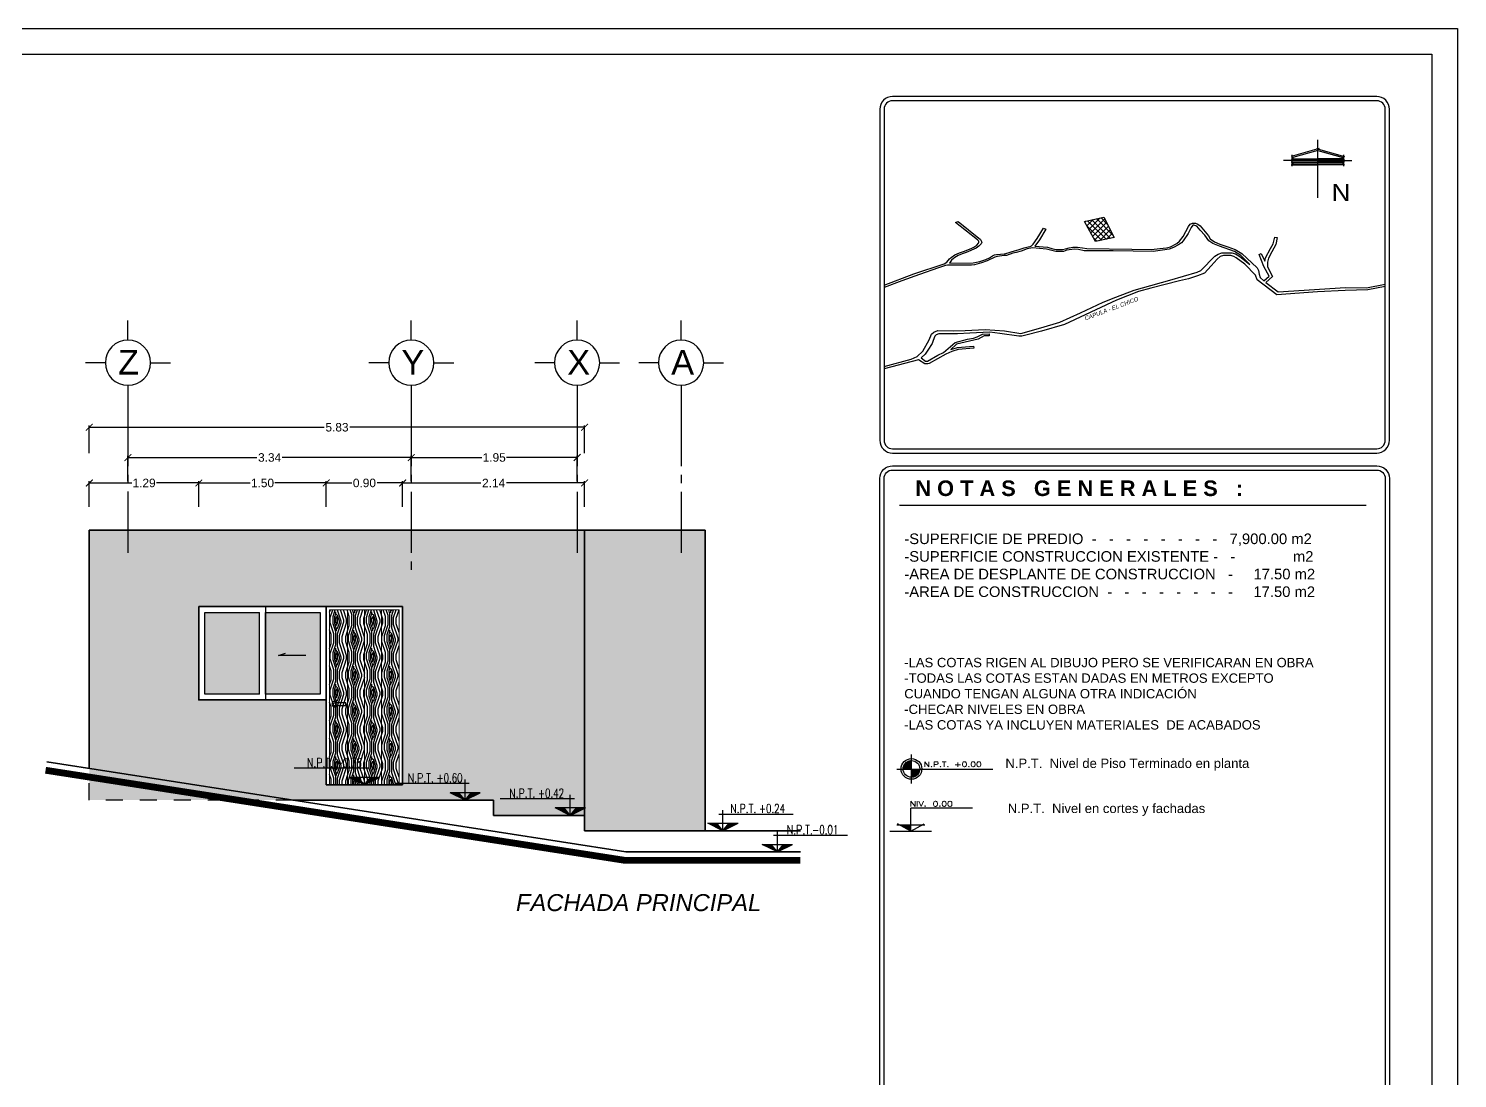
# Model space of a CAD drawing. Header units: millimetres. Extents: x 525387 to 527545, y 2235066 to 2235448.
# Drawn here: x 525734.31 to 525751.13, y 2235195.6 to 2235207.97 of the extents above; entities that cross this region are included whole.
import ezdxf
from ezdxf.enums import TextEntityAlignment as Align

# ---------------------------------------------------------------- set-up
doc = ezdxf.new("R2010")
doc.units = ezdxf.units.MM
doc.linetypes.add('ACAD_ISO04W100', pattern=[30, 24, -3, 0, -3])
doc.linetypes.add('JIS_02_1.0', pattern=[2, 1, -1])
for name, color, linetype in [('auxiliar', 6, 'Continuous'), ('COTAS', 2, 'Continuous'), ('EJES', 1, 'Continuous'), ('muebles', 2, 'Continuous'), ('pie de plano', 7, 'Continuous'), ('Texto', 7, 'Continuous'), ('ventanas', 3, 'Continuous')]:
    doc.layers.add(name, color=color, linetype=linetype)
doc.layers.add('muro', color=5, linetype='Continuous', lineweight=35)
doc.layers.add('puertas', color=2, linetype='Continuous', lineweight=13)
doc.styles.add('Archit', font='arial.ttf')
doc.styles.add('ARIAL', font='ariali.ttf')
doc.styles.add('ROMANS', font='romans')
doc.styles.get("Standard").update_dxf_attribs({"font": 'arial.ttf'})
doc.styles.add('STYLE1', font='arial.ttf')
doc.styles.add('SWIS721', font='swissko.ttf')
doc.styles.add('T2', font='ROMANS.SHX', dxfattribs={"width": 0.75, "height": 0.125})
doc.styles.add('TECHNIC', font='techb___.ttf')
doc.dimstyles.new('ISO-25', dxfattribs={"dimtxt": 0.04, "dimasz": 0.02, "dimexe": 0.02, "dimexo": 0.02, "dimgap": 0.02, "dimtad": 0, "dimtih": 1, "dimtoh": 1, "dimzin": 1, "dimdsep": 46, "dimtxsty": 'Standard', "dimcen": 0.02, "dimazin": 0, "dimtfac": 1, "dimtmove": 0, "dimatfit": 3, "dimfxl": 1, "dimarcsym": 0})

# ---------------------------------------------------------------- blocks, each defined once
blk = doc.blocks.new('75E')
h = blk.add_hatch()
h.set_pattern_fill('ANSI31', color=0, scale=0.02, style=0)
h.set_pattern_definition([(45, (0, 0), (-0.001767767, 0.001767767), [])])
h.paths.add_polyline_path([(0, 0.203, 0.41726), (-0.202, 0.003, 0.003635), (-0.202, 0), (0, 0)])
h.paths.add_polyline_path([(0, 0), (0, -0.197, 0.406931), (0.198, 0)])
at = {"color": 0}
for p, q in [((0, -0.347), (0, 0.353)), ((-0.352, -0.001), (1.959, 0))]:
    blk.add_line(p, q, dxfattribs=at)
for radius in [0.25, 0.2]:
    blk.add_circle((-0.002, 0.003), radius, dxfattribs=at)
at = {"color": 0, "style": 'T2', "width": 1.3}
blk.add_text('N.P.T.', height=0.125, dxfattribs=at).set_placement((0.29, 0.052))
blk.add_attdef('NIV.', (1.022, 0.052), '', height=0.125, dxfattribs=at)
blk = doc.blocks.new('76A')
at = {"color": 0}
for p, q in [((0.889, 0.333), (0, 0.333)), ((0, 0), (0, 0.333)), ((-0.3, 0), (0.301, 0)), ((-0.2, 0.094), (0.201, 0.094)), ((0.001, 0), (-0.19, 0.11)), ((0, 0), (0.191, 0.11))]:
    blk.add_line(p, q, dxfattribs=at)
blk.add_solid([(-0.162, 0.094), (0, 0.094), (0, 0)], dxfattribs=at)
at = {"color": 0, "style": 'T2', "width": 1.3}
blk.add_text('NIV.', height=0.075, dxfattribs=at).set_placement((-0.014, 0.359))
blk.add_attdef('NIVEL', (0.315, 0.359), '', height=0.075, dxfattribs=at)
blk = doc.blocks.new('_ArchTick')
at = {"color": 0, "linetype": 'ByBlock', "lineweight": 0, "const_width": 0.15}
blk.add_lwpolyline([(-0.5, -0.5), (0.5, 0.5)], dxfattribs=at)
blk = doc.blocks.new('*D174')
at = {"layer": 'COTAS', "color": 0, "linetype": 'Continuous', "lineweight": -2, "transparency": 16777216}
for p, q in [((525738.714, 2235202.338), (525738.714, 2235202.638)), ((525738.714, 2235202.618), (525739.634, 2235202.618)), ((525740.856, 2235202.618), (525739.935, 2235202.618)), ((525740.856, 2235202.338), (525740.856, 2235202.638))]:
    blk.add_line(p, q, dxfattribs=at)
at = {"layer": 'Defpoints', "color": 0, "linetype": 'Continuous', "transparency": 16777216}
for p in [(525738.714, 2235202.618), (525738.714, 2235202.318), (525740.856, 2235202.318)]:
    blk.add_point(p, dxfattribs=at)
at = {"layer": 'COTAS', "color": 0, "linetype": 'Continuous', "lineweight": -2, "transparency": 16777216, "xscale": 0.08, "yscale": 0.08, "zscale": 0.08}
for p, rotation in [((525738.714, 2235202.618), 179.9968756004753), ((525740.856, 2235202.618), 359.9968756004753)]:
    blk.add_blockref('_ArchTick', p, dxfattribs=dict(at, rotation=rotation))
at = {"layer": 'COTAS', "color": 0, "linetype": 'Continuous', "lineweight": -3, "transparency": 16777216, "insert": (525739.785, 2235202.618), "char_height": 0.1, "attachment_point": 5}
blk.add_mtext('2.14', dxfattribs=at)
blk = doc.blocks.new('*D175')
at = {"layer": 'COTAS', "color": 0, "linetype": 'Continuous', "lineweight": -2, "transparency": 16777216}
for p, q in [((525737.814, 2235202.338), (525737.814, 2235202.638)), ((525737.814, 2235202.618), (525738.114, 2235202.618)), ((525738.714, 2235202.618), (525738.413, 2235202.618)), ((525738.714, 2235202.338), (525738.714, 2235202.638))]:
    blk.add_line(p, q, dxfattribs=at)
at = {"layer": 'Defpoints', "color": 0, "linetype": 'Continuous', "transparency": 16777216}
for p in [(525737.814, 2235202.618), (525737.814, 2235202.318), (525738.714, 2235202.318)]:
    blk.add_point(p, dxfattribs=at)
at = {"layer": 'COTAS', "color": 0, "linetype": 'Continuous', "lineweight": -2, "transparency": 16777216, "xscale": 0.08, "yscale": 0.08, "zscale": 0.08}
for p, rotation in [((525737.814, 2235202.618), 179.9968756627745), ((525738.714, 2235202.618), 359.9968756627746)]:
    blk.add_blockref('_ArchTick', p, dxfattribs=dict(at, rotation=rotation))
at = {"layer": 'COTAS', "color": 0, "linetype": 'Continuous', "lineweight": -3, "transparency": 16777216, "insert": (525738.264, 2235202.618), "char_height": 0.1, "attachment_point": 5}
blk.add_mtext('0.90', dxfattribs=at)
blk = doc.blocks.new('*D176')
at = {"layer": 'COTAS', "color": 0, "linetype": 'Continuous', "lineweight": -2, "transparency": 16777216}
for p, q in [((525736.314, 2235202.338), (525736.314, 2235202.638)), ((525736.314, 2235202.618), (525736.919, 2235202.618)), ((525737.814, 2235202.618), (525737.209, 2235202.618)), ((525737.814, 2235202.338), (525737.814, 2235202.638))]:
    blk.add_line(p, q, dxfattribs=at)
at = {"layer": 'Defpoints', "color": 0, "linetype": 'Continuous', "transparency": 16777216}
for p in [(525736.314, 2235202.618), (525736.314, 2235202.318), (525737.814, 2235202.318)]:
    blk.add_point(p, dxfattribs=at)
at = {"layer": 'COTAS', "color": 0, "linetype": 'Continuous', "lineweight": -2, "transparency": 16777216, "xscale": 0.08, "yscale": 0.08, "zscale": 0.08}
for p, rotation in [((525736.314, 2235202.618), 179.9968756686997), ((525737.814, 2235202.618), 359.9968756686997)]:
    blk.add_blockref('_ArchTick', p, dxfattribs=dict(at, rotation=rotation))
at = {"layer": 'COTAS', "color": 0, "linetype": 'Continuous', "lineweight": -3, "transparency": 16777216, "insert": (525737.064, 2235202.618), "char_height": 0.1, "attachment_point": 5}
blk.add_mtext('1.50', dxfattribs=at)
blk = doc.blocks.new('*D177')
at = {"layer": 'COTAS', "color": 0, "linetype": 'Continuous', "lineweight": -2, "transparency": 16777216}
for p, q in [((525735.025, 2235202.338), (525735.025, 2235202.638)), ((525735.025, 2235202.618), (525735.524, 2235202.618)), ((525736.314, 2235202.618), (525735.815, 2235202.618)), ((525736.314, 2235202.338), (525736.314, 2235202.638))]:
    blk.add_line(p, q, dxfattribs=at)
at = {"layer": 'Defpoints', "color": 0, "linetype": 'Continuous', "transparency": 16777216}
for p in [(525735.025, 2235202.618), (525735.025, 2235202.318), (525736.314, 2235202.318)]:
    blk.add_point(p, dxfattribs=at)
at = {"layer": 'COTAS', "color": 0, "linetype": 'Continuous', "lineweight": -2, "transparency": 16777216, "xscale": 0.08, "yscale": 0.08, "zscale": 0.08}
for p, rotation in [((525735.025, 2235202.618), 179.9968756031044), ((525736.314, 2235202.618), 359.9968756031044)]:
    blk.add_blockref('_ArchTick', p, dxfattribs=dict(at, rotation=rotation))
at = {"layer": 'COTAS', "color": 0, "linetype": 'Continuous', "lineweight": -3, "transparency": 16777216, "insert": (525735.67, 2235202.618), "char_height": 0.1, "attachment_point": 5}
blk.add_mtext('1.29', dxfattribs=at)
blk = doc.blocks.new('*D178')
at = {"layer": 'COTAS', "color": 0, "linetype": 'Continuous', "lineweight": -2, "transparency": 16777216}
for p, q in [((525735.025, 2235202.971), (525735.025, 2235203.294)), ((525735.025, 2235203.274), (525737.791, 2235203.274)), ((525740.856, 2235203.274), (525738.091, 2235203.274)), ((525740.856, 2235202.971), (525740.856, 2235203.294))]:
    blk.add_line(p, q, dxfattribs=at)
at = {"layer": 'Defpoints', "color": 0, "linetype": 'Continuous', "transparency": 16777216}
for p in [(525735.025, 2235203.274), (525735.025, 2235202.951), (525740.856, 2235202.951)]:
    blk.add_point(p, dxfattribs=at)
at = {"layer": 'COTAS', "color": 0, "linetype": 'Continuous', "lineweight": -2, "transparency": 16777216, "xscale": 0.08, "yscale": 0.08, "zscale": 0.08}
for p, rotation in [((525735.025, 2235203.274), 179.9968756099201), ((525740.856, 2235203.274), 359.9968756099202)]:
    blk.add_blockref('_ArchTick', p, dxfattribs=dict(at, rotation=rotation))
at = {"layer": 'COTAS', "color": 0, "linetype": 'Continuous', "lineweight": -3, "transparency": 16777216, "insert": (525737.941, 2235203.274), "char_height": 0.1, "attachment_point": 5}
blk.add_mtext('5.83', dxfattribs=at)
blk = doc.blocks.new('*D179')
at = {"layer": 'COTAS', "color": 0, "linetype": 'Continuous', "lineweight": -2, "transparency": 16777216}
for p, q in [((525738.815, 2235202.638), (525738.815, 2235202.938)), ((525738.815, 2235202.918), (525739.646, 2235202.918)), ((525740.768, 2235202.918), (525739.937, 2235202.918)), ((525740.768, 2235202.638), (525740.768, 2235202.938))]:
    blk.add_line(p, q, dxfattribs=at)
at = {"layer": 'Defpoints', "color": 0, "linetype": 'Continuous', "transparency": 16777216}
for p in [(525738.815, 2235202.918), (525738.815, 2235202.618), (525740.768, 2235202.618)]:
    blk.add_point(p, dxfattribs=at)
at = {"layer": 'COTAS', "color": 0, "linetype": 'Continuous', "lineweight": -2, "transparency": 16777216, "xscale": 0.08, "yscale": 0.08, "zscale": 0.08}
for p, rotation in [((525738.815, 2235202.918), 179.9968756020379), ((525740.768, 2235202.918), 359.9968756020379)]:
    blk.add_blockref('_ArchTick', p, dxfattribs=dict(at, rotation=rotation))
at = {"layer": 'COTAS', "color": 0, "linetype": 'Continuous', "lineweight": -3, "transparency": 16777216, "insert": (525739.792, 2235202.918), "char_height": 0.1, "attachment_point": 5}
blk.add_mtext('1.95', dxfattribs=at)
blk = doc.blocks.new('*D180')
at = {"layer": 'COTAS', "color": 0, "linetype": 'Continuous', "lineweight": -2, "transparency": 16777216}
for p, q in [((525735.48, 2235202.638), (525735.48, 2235202.938)), ((525735.48, 2235202.918), (525736.998, 2235202.918)), ((525738.815, 2235202.918), (525737.297, 2235202.918)), ((525738.815, 2235202.638), (525738.815, 2235202.938))]:
    blk.add_line(p, q, dxfattribs=at)
at = {"layer": 'Defpoints', "color": 0, "linetype": 'Continuous', "transparency": 16777216}
for p in [(525735.48, 2235202.918), (525735.48, 2235202.618), (525738.815, 2235202.618)]:
    blk.add_point(p, dxfattribs=at)
at = {"layer": 'COTAS', "color": 0, "linetype": 'Continuous', "lineweight": -2, "transparency": 16777216, "xscale": 0.08, "yscale": 0.08, "zscale": 0.08}
for p, rotation in [((525735.48, 2235202.918), 179.9968756050459), ((525738.815, 2235202.918), 359.9968756050459)]:
    blk.add_blockref('_ArchTick', p, dxfattribs=dict(at, rotation=rotation))
at = {"layer": 'COTAS', "color": 0, "linetype": 'Continuous', "lineweight": -3, "transparency": 16777216, "insert": (525737.148, 2235202.918), "char_height": 0.1, "attachment_point": 5}
blk.add_mtext('3.34', dxfattribs=at)
blk = doc.blocks.new('EJE')
at = {"layer": 'EJES', "color": 2}
for p, q in [((-0.78, 0.416), (-0.78, 0.78)), ((-1.196, 0), (-1.56, 0)), ((-0.364, 0), (0, 0)), ((-0.78, -0.416), (-0.78, -0.78))]:
    blk.add_line(p, q, dxfattribs=at)
at = {"layer": 'EJES', "color": 4}
blk.add_circle((-0.78, 0), 0.416, dxfattribs=at)

msp = doc.modelspace()

# ---------------------------------------------------------------- hatches: boundary and pattern name
at = {"layer": 'auxiliar', "lineweight": -3}
h = msp.add_hatch(dxfattribs=at)
h.set_pattern_fill('NET', color=8, scale=0.0145, angle=45)
h.set_pattern_definition([(45, (394038.039006, 1676322.04128), (-0.032553428439, 0.032553428439), []), (135, (394038.039006, 1676322.04128), (-0.032553428439, -0.032553428439), [])])
h.paths.add_polyline_path([(525746.74, 2235205.7), (525746.869, 2235205.462), (525747.092, 2235205.509), (525746.967, 2235205.751)])
at = {"layer": 'muebles', "ltscale": 0.02}
h = msp.add_hatch(dxfattribs=at)
h.set_pattern_fill('HTWOOD25', color=22, scale=0.602241, angle=-90.77, style=0, pattern_type=2)
h.set_pattern_definition([(45, (525737.93652, 2235199.19252), (0, 0.42585), [0.015056, -0.286064]), (135, (525737.94717, 2235199.3522), (-0.42585, 3e-17), [0.03011, -0.27101]), (90, (525737.92587, 2235199.28833), (-0.212924, 0.212924), [0.021289, -0.063868, 0.021289, -0.042578, 0.149055, -0.12777]), (90, (525737.93652, 2235199.17123), (-0.212924, 0.212924), [0.021292, -0.042584, 0.021292, -0.34068]), (90, (525737.98975, 2235199.26704), (-0.212924, 0.212924), [0.021292, -0.404556]), (90, (525738.0217, 2235199.27769), (-0.212924, 0.212924), [0.021292, -0.404556]), (90, (525737.96846, 2235199.26704), (-0.212924, 0.212924), [0.021292, -0.404556]), (90, (525737.94717, 2235199.26704), (-0.212924, 0.212924), [0.042584, -0.383264]), (90, (525737.8407, 2235199.47997), (-0.212924, 0.212924), [0.042584, -0.383264]), (90, (525737.91523, 2235199.2564), (-0.212924, 0.212924), [0.08517, -0.34068]), (90, (525737.89394, 2235199.2564), (-0.212924, 0.212924), [0.08517, -0.34068]), (90, (525737.96846, 2235199.45867), (-0.212924, 0.212924), [0.08517, -0.34068]), (90, (525737.862, 2235199.26704), (-0.212924, 0.212924), [0.063877, -0.36197]), (90, (525737.78747, 2235199.2564), (-0.212924, 0.212924), [0.063877, -0.36197]), (90, (525737.83006, 2235199.2564), (-0.212924, 0.212924), [0.063877, -0.36197]), (90, (525737.90458, 2235199.45867), (-0.212924, 0.212924), [0.106462, -0.319386]), (90, (525737.87264, 2235199.44803), (-0.212924, 0.212924), [0.106462, -0.319386]), (90, (525737.94717, 2235199.41609), (-0.212924, 0.212924), [0.149047, -0.2768]), (71.565, (525737.93652, 2235199.2351), (0.212924, 0.212924), [0.033666, -0.63966]), (71.565, (525737.91523, 2235199.34157), (0.212924, 0.212924), [0.033666, -0.63966]), (71.565, (525737.92587, 2235199.30963), (0.212924, 0.212924), [0.033666, -0.63966]), (71.565, (525737.94717, 2235199.20316), (0.212924, 0.212924), [0.067333, -0.605993]), (71.565, (525737.89394, 2235199.34157), (0.212924, 0.212924), [0.101, -0.572327]), (71.565, (525737.862, 2235199.33092), (0.212924, 0.212924), [0.134665, -0.53866]), (71.565, (525737.83006, 2235199.32027), (0.212924, 0.212924), [0.134665, -0.53866]), (71.565, (525737.73424, 2235199.35221), (0.212924, 0.212924), [0.134665, -0.53866]), (71.565, (525737.75554, 2235199.33092), (0.212924, 0.212924), [0.16833, -0.504994]), (71.565, (525737.78747, 2235199.32027), (0.212924, 0.212924), [0.16833, -0.504994]), (108.435, (525737.94717, 2235199.30963), (-0.212924, 0.212924), [0.033666, -0.63966]), (108.435, (525737.93652, 2235199.2564), (-0.212924, 0.212924), [0.033666, -0.63966]), (108.435, (525737.93652, 2235199.19252), (-0.212924, 0.212924), [0.067333, -0.605993]), (108.435, (525737.96846, 2235199.28833), (-0.212924, 0.212924), [0.067333, -0.605993]), (108.435, (525737.92587, 2235199.16058), (-0.212924, 0.212924), [0.101, -0.572327]), (108.435, (525737.90458, 2235199.13929), (-0.212924, 0.212924), [0.134665, -0.53866]), (108.435, (525738.08557, 2235199.34157), (-0.212924, 0.212924), [0.134665, -0.53866]), (108.435, (525737.98975, 2235199.28833), (-0.212924, 0.212924), [0.134665, -0.53866]), (108.435, (525738.05363, 2235199.30963), (-0.212924, 0.212924), [0.16833, -0.504994]), (108.435, (525738.02169, 2235199.29898), (-0.212924, 0.212924), [0.16833, -0.504994])])
h.paths.add_polyline_path([(525737.854, 2235201.122), (525738.674, 2235201.122), (525738.674, 2235199.062), (525737.854, 2235199.062)])
at = {"layer": 'muro', "linetype": 'Continuous', "lineweight": -3}
h = msp.add_hatch(dxfattribs=at)
h.set_pattern_fill('GRAVEL', color=41, scale=0.02, angle=47.52)
h.set_pattern_definition([(275.5327875, (-0.127647, 0.61282), (0.627357439933, -6.0848749077168), [0.068344288, -6.76609672791]), (232.489741, (-0.121057, 0.544796), (3.74217211171566, 4.83894904770595), [0.117280944, -11.6108097787]), (180.0304471, (-0.19247, 0.451763), (7.55191396506246, -0.027193092701), [0.082696304, -8.18694455882]), (314.793689, (-0.232603, 0.21988), (-7.15006420507568, 7.2360379948762), [0.106800904, -10.57328748515]), (340.35365418, (-0.157356, 0.14409), (-6.2112252961209, 2.2435454799991), [0.10472674, -10.36796154907]), (44.793689, (-0.058726, 0.108878), (-7.2360379948762, -7.15006420507568), [0.106800904, -10.57328748515]), (85.21424047, (0.017066, 0.184126), (-0.71333122817366, -8.30122729232891), [0.141238732, -13.98262306285]), (119.77532837, (0.02885, 0.324872), (-5.84096313304669, 10.17011610938574), [0.133343904, -13.20105132038]), (168.94956562, (-0.03737, 0.440612), (-7.61508915936497, 1.46264455522276), [0.1071626, -10.60910913974]), (222.7563583, (-0.142545, 0.46115), (4.1484163959916, 3.7781542326201), [0.122342656, -5.99478739]), (269.9174378, (-0.232375, 0.378096), (0.00439450178039, -8.26963969519556), [0.158215584, -15.66335450244]), (186.33407483, (0.11078, 0.58736), (-4.6494234474248, -0.5641822458481), [0.054000908, -5.34611316487]), (218.9892344, (0.05711, 0.581402), (5.2092111913373, 4.184398494892), [0.102736396, -10.17092779941]), (272.52, (-0.02274, 0.51676), (0.37465666362, -0.343069066526), [0.071841868, -0.64657862169]), (250.71859051, (-0.09172, 0.531705), (0.9660320055696, 2.5594214510715), [0.038688264, -3.83012447378]), (339.32140949, (-0.10449, 0.49519), (-1.467039057425, 0.654550535856), [0.054713124, -2.680950598]), (78.48375653, (-0.0533, 0.47587), (0.279893872407, 1.8101081238946), [0.088863932, -2.87325963058]), (209.08505118, (-0.03556, 0.56294), (1.060794796648, 0.406244260766), [0.064257428, -1.54217962337]), (63.909540334, (-0.303472, 0.277886), (2.30672067440093, 4.77577383575602), [0.0900176, -8.91176533451]), (117.86617594, (-0.263883, 0.35873), (2.7489470335214, -5.27238638634466), [0.075519788, -7.47644313564]), (340.71859051, (-0.110493, 0.631555), (-2.5594214510734, 0.9660320055703), [0.07737602, -3.79143671778]), (31.13045967, (-0.037457, 0.606004), (-4.55466065591842, -2.71735943692163), [0.0900176, -8.91176533451]), (26.96395478, (-0.071185, 0.065183), (-2.4646586598633, -1.1871451850388), [0.08680704, -4.25354686262]), (342.2951406, (0.006186, 0.104544), (-5.8365686334529, 1.90047641053246), [0.072734424, -7.20071867614]), (114.32140949, (0.267594, 0.29223), (-1.1871451851936, 2.4646586597888), [0.07737602, -3.79143671778]), (64.87402464, (0.235726, 0.36274), (-2.96127120995616, -6.24281289332642), [0.085156548, -8.43047519604]), (116.96395478, (0.09949, 0.10865), (1.1871451850216, -2.4646586598716), [0.04340352, -4.29695038262]), (148.829932474, (0.24701, 0.26975), (-1.8416957209974, 0.997619602484), [0.02590292, -2.5643989929]), (213.483756532, (0.22485, 0.28316), (1.403863863194, 0.780900924328), [0.10472674, -1.98981091781]), (233.52900596, (0.1375, 0.225382), (3.0560340014226, 4.0896357028647), [0.0970534, -9.60827297267]), (351.21006753, (-0.01958, 0.44499), (-1.092382393783, 0.311481469357), [0.073264776, -1.75835527194]), (40.67722659, (0.05282, 0.433794), (6.58148745787151, 5.68302514879875), [0.127911352, -12.66320181301]), (108.4653959, (0.149827, 0.517166), (1.2503203791624, -3.9001101201699), [0.052301648, -5.17787846362]), (137.52, (0.13326, 0.5668), (-0.71772573014, -0.03158759709), [0.03048, -0.47752]), (167.77643716, (0.1194, 0.22818), (3.9948729113644, -0.90285681148575), [0.070573392, -6.98678815464]), (95.5327875, (0.050425, 0.243123), (-0.6273574399117, 6.08487490771884), [0.136688576, -6.69775243991]), (47.52, (0.03725, 0.3792), (-0.03158759709, 0.71772573014), [0.13208, -0.37592]), (12.8248465, (0.126444, 0.476586), (6.05328730985253, 1.3450831737769), [0.080321912, -7.95186334483]), (301.5746041, (0.20476, 0.494415), (1.155557587977, -1.7469329296997), [0.073965816, -3.62433000775]), (255.16597536, (0.243491, 0.4314), (-2.7717456285411, -10.5491672738024), [0.12042902, -11.92249288459]), (222.94607874, (0.212659, 0.314984), (-4.83455452844896, -4.5274675605078), [0.127405892, -12.61316929125])])
h.paths.add_polyline_path([(525740.856, 2235202.062), (525735.025, 2235202.062), (525735.025, 2235198.882), (525739.785, 2235198.882), (525739.785, 2235198.702), (525740.856, 2235198.702)])
h.paths.add_polyline_path([(525738.714, 2235199.062), (525737.814, 2235199.062), (525737.814, 2235200.062), (525736.314, 2235200.062), (525736.314, 2235201.162), (525737.814, 2235201.162), (525738.714, 2235201.162)], flags=16)
h.paths.add_polyline_path([(525742.274, 2235202.062), (525740.856, 2235202.062), (525740.856, 2235198.702), (525740.856, 2235198.702), (525740.856, 2235198.522), (525742.274, 2235198.522)])
at = {"layer": 'ventanas', "lineweight": -3}
h = msp.add_hatch(color=141, dxfattribs=at)
h.dxf.hatch_style = 1
h.set_gradient(color1=(39, 118, 187), name='HEMISPHERICAL')
h.paths.add_polyline_path([(525737.029, 2235201.092), (525736.384, 2235201.092), (525736.384, 2235200.132), (525737.029, 2235200.132)])
h.paths.add_polyline_path([(525737.099, 2235200.132), (525737.744, 2235200.132), (525737.744, 2235201.092), (525737.099, 2235201.092)])

# ---------------------------------------------------------------- linework, layer by layer
at = {"layer": 'auxiliar', "lineweight": -3}
for p, q in [((525745.224, 2235205.685), (525745.254, 2235205.697)), ((525745.482, 2235205.482), (525745.224, 2235205.685)), ((525745.254, 2235205.697), (525745.518, 2235205.485)), ((525746.185, 2235205.498), (525746.259, 2235205.62)), ((525746.287, 2235205.607), (525746.213, 2235205.482)), ((525746.259, 2235205.62), (525746.287, 2235205.607)), ((525747.936, 2235205.58), (525747.967, 2235205.639)), ((525747.967, 2235205.639), (525747.986, 2235205.665)), ((525747.986, 2235205.665), (525748.011, 2235205.679)), ((525745.474, 2235205.421), (525745.493, 2235205.442)), ((525745.499, 2235205.468), (525745.482, 2235205.482)), ((525745.493, 2235205.442), (525745.499, 2235205.456)), ((525745.525, 2235205.437), (525745.498, 2235205.407)), ((525745.499, 2235205.456), (525745.499, 2235205.468)), ((525745.518, 2235205.485), (525745.526, 2235205.472)), ((525745.531, 2235205.454), (525745.525, 2235205.437)), ((525745.526, 2235205.472), (525745.531, 2235205.454)), ((525746.117, 2235205.412), (525746.135, 2235205.43)), ((525746.135, 2235205.43), (525746.185, 2235205.498)), ((525746.213, 2235205.482), (525746.156, 2235205.408)), ((525747.753, 2235205.401), (525747.83, 2235205.44)), ((525747.83, 2235205.44), (525747.86, 2235205.465)), ((525747.86, 2235205.465), (525747.902, 2235205.521)), ((525747.902, 2235205.521), (525747.936, 2235205.58)), ((525745.153, 2235205.258), (525745.173, 2235205.274)), ((525745.173, 2235205.274), (525745.216, 2235205.306)), ((525745.216, 2235205.274), (525745.175, 2235205.243)), ((525745.216, 2235205.306), (525745.268, 2235205.329)), ((525745.252, 2235205.297), (525745.216, 2235205.274)), ((525745.3, 2235205.318), (525745.252, 2235205.297)), ((525745.268, 2235205.329), (525745.33, 2235205.348)), ((525745.35, 2235205.333), (525745.3, 2235205.318)), ((525745.33, 2235205.348), (525745.415, 2235205.385)), ((525745.466, 2235205.383), (525745.35, 2235205.333)), ((525745.415, 2235205.385), (525745.44, 2235205.396)), ((525745.44, 2235205.396), (525745.474, 2235205.421)), ((525745.498, 2235205.407), (525745.466, 2235205.383)), ((525745.578, 2235205.252), (525745.621, 2235205.271)), ((525745.621, 2235205.271), (525745.658, 2235205.294)), ((525745.658, 2235205.294), (525745.68, 2235205.304)), ((525745.68, 2235205.304), (525745.706, 2235205.311)), ((525745.706, 2235205.311), (525745.798, 2235205.318)), ((525745.798, 2235205.318), (525745.843, 2235205.328)), ((525745.843, 2235205.328), (525745.877, 2235205.341)), ((525745.877, 2235205.341), (525745.918, 2235205.352)), ((525745.918, 2235205.352), (525745.962, 2235205.365)), ((525745.962, 2235205.365), (525746.03, 2235205.39)), ((525746.03, 2235205.39), (525746.079, 2235205.4)), ((525746.079, 2235205.4), (525746.101, 2235205.405)), ((525746.101, 2235205.405), (525746.117, 2235205.412)), ((525746.156, 2235205.408), (525746.306, 2235205.397)), ((525746.306, 2235205.397), (525746.37, 2235205.377)), ((525746.37, 2235205.377), (525746.409, 2235205.367)), ((525746.409, 2235205.367), (525746.483, 2235205.369)), ((525746.483, 2235205.369), (525746.519, 2235205.378)), ((525746.519, 2235205.378), (525746.561, 2235205.389)), ((525746.561, 2235205.389), (525746.605, 2235205.396)), ((525746.605, 2235205.396), (525746.66, 2235205.396)), ((525746.66, 2235205.396), (525746.718, 2235205.388)), ((525746.718, 2235205.388), (525746.769, 2235205.381)), ((525746.769, 2235205.381), (525747.298, 2235205.371)), ((525747.298, 2235205.371), (525747.531, 2235205.367)), ((525747.531, 2235205.367), (525747.63, 2235205.379)), ((525747.63, 2235205.379), (525747.705, 2235205.388)), ((525747.705, 2235205.388), (525747.753, 2235205.401)), ((525744.732, 2235205.081), (525745.091, 2235205.2)), ((525745.091, 2235205.2), (525745.121, 2235205.219)), ((525745.121, 2235205.219), (525745.153, 2235205.258)), ((525745.175, 2235205.243), (525745.15, 2235205.209)), ((525745.15, 2235205.209), (525745.431, 2235205.21)), ((525745.431, 2235205.21), (525745.509, 2235205.228)), ((525745.509, 2235205.228), (525745.578, 2235205.252)), ((525744.381, 2235204.948), (525744.732, 2235205.081))]:
    msp.add_line(p, q, dxfattribs=at)
at = {"layer": 'auxiliar', "color": 1, "linetype": 'Continuous', "lineweight": -3}
for points in [[(525706.131, 2235207.971), (525751.131, 2235207.971), (525751.131, 2235177.971), (525706.131, 2235177.971)], [(525706.431, 2235207.671), (525750.831, 2235207.671), (525750.831, 2235178.271), (525706.431, 2235178.271)]]:
    msp.add_lwpolyline(points, close=True, dxfattribs=at)
at = {"layer": 'auxiliar', "lineweight": -3}
for points in [[(525744.381, 2235203.99), (525744.702, 2235204.077), (525744.773, 2235204.107), (525744.839, 2235204.172), (525744.913, 2235204.303), (525744.938, 2235204.37), (525744.969, 2235204.396), (525745.013, 2235204.413), (525745.203, 2235204.41), (525745.336, 2235204.415), (525745.57, 2235204.426), (525745.801, 2235204.409), (525745.99, 2235204.38), (525746.228, 2235204.445), (525746.452, 2235204.512), (525746.694, 2235204.622), (525746.961, 2235204.747), (525747.109, 2235204.808), (525747.324, 2235204.891), (525747.424, 2235204.918), (525747.744, 2235205.009), (525748.069, 2235205.101), (525748.111, 2235205.123), (525748.276, 2235205.289), (525748.315, 2235205.313), (525748.357, 2235205.329), (525748.406, 2235205.33), (525748.477, 2235205.328), (525748.518, 2235205.316), (525748.571, 2235205.287), (525748.688, 2235205.193), (525748.58, 2235205.296), (525748.507, 2235205.344), (525748.33, 2235205.408), (525748.252, 2235205.441), (525748.205, 2235205.472), (525748.157, 2235205.537), (525748.104, 2235205.596), (525748.065, 2235205.642), (525748.027, 2235205.657), (525748.015, 2235205.657), (525747.998, 2235205.627), (525747.96, 2235205.556), (525747.903, 2235205.472), (525747.884, 2235205.448), (525747.86, 2235205.431), (525747.798, 2235205.396), (525747.771, 2235205.386), (525747.739, 2235205.374), (525747.687, 2235205.364), (525747.551, 2235205.343), (525747.077, 2235205.352), (525746.737, 2235205.352), (525746.672, 2235205.369), (525746.618, 2235205.373), (525746.534, 2235205.361), (525746.493, 2235205.346), (525746.402, 2235205.346), (525746.292, 2235205.374), (525746.13, 2235205.388), (525746.066, 2235205.376), (525745.994, 2235205.35), (525745.937, 2235205.333), (525745.898, 2235205.325), (525745.821, 2235205.298), (525745.796, 2235205.298), (525745.713, 2235205.288), (525745.684, 2235205.279), (525745.597, 2235205.235), (525745.527, 2235205.21), (525745.447, 2235205.189), (525745.411, 2235205.184), (525745.13, 2235205.184), (525745.103, 2235205.179), (525745.022, 2235205.152), (525744.797, 2235205.075), (525744.591, 2235204.999), (525744.381, 2235204.92)], [(525748.011, 2235205.679), (525748.048, 2235205.678), (525748.076, 2235205.667), (525748.103, 2235205.646), (525748.201, 2235205.53), (525748.221, 2235205.496), (525748.271, 2235205.46), (525748.335, 2235205.432), (525748.429, 2235205.4), (525748.516, 2235205.367), (525748.593, 2235205.323), (525748.774, 2235205.151), (525748.79, 2235205.12), (525748.796, 2235205.078), (525748.809, 2235205.038), (525748.854, 2235204.998), (525748.917, 2235205.054), (525748.854, 2235205.169), (525748.797, 2235205.311), (525748.822, 2235205.321), (525748.864, 2235205.23), (525748.871, 2235205.269), (525748.932, 2235205.379), (525748.961, 2235205.436), (525748.981, 2235205.514), (525749.009, 2235205.51), (525748.995, 2235205.429), (525748.948, 2235205.341), (525748.907, 2235205.266), (525748.896, 2235205.221), (525748.896, 2235205.164), (525748.955, 2235205.049), (525748.876, 2235204.98), (525749.023, 2235204.869), (525749.814, 2235204.919), (525750.061, 2235204.917), (525750.281, 2235204.96)], [(525750.281, 2235204.932), (525750.076, 2235204.894), (525749.81, 2235204.886), (525749.484, 2235204.869), (525749.007, 2235204.833), (525748.773, 2235205.013), (525748.754, 2235205.067), (525748.627, 2235205.196), (525748.528, 2235205.27), (525748.499, 2235205.287), (525748.465, 2235205.298), (525748.376, 2235205.298), (525748.338, 2235205.286), (525748.303, 2235205.256), (525748.232, 2235205.178), (525748.152, 2235205.091), (525748.073, 2235205.057), (525747.965, 2235205.021), (525747.858, 2235204.999), (525747.524, 2235204.912), (525747.377, 2235204.872), (525747.118, 2235204.771), (525746.506, 2235204.486), (525746.233, 2235204.405), (525746.034, 2235204.356), (525746.002, 2235204.349), (525745.968, 2235204.348), (525745.743, 2235204.38), (525745.626, 2235204.393), (525745.391, 2235204.382), (525745.247, 2235204.377), (525745.025, 2235204.377), (525744.996, 2235204.365), (525744.978, 2235204.347), (525744.958, 2235204.298), (525744.949, 2235204.263), (525744.898, 2235204.183), (525744.864, 2235204.136), (525744.819, 2235204.094), (525744.868, 2235204.054), (525744.893, 2235204.052), (525745.015, 2235204.125), (525745.081, 2235204.155), (525745.217, 2235204.274), (525745.364, 2235204.311), (525745.434, 2235204.325), (525745.478, 2235204.339), (525745.54, 2235204.37), (525745.617, 2235204.376), (525745.619, 2235204.353), (525745.561, 2235204.353), (525745.488, 2235204.314), (525745.234, 2235204.254), (525745.168, 2235204.19), (525745.248, 2235204.214), (525745.435, 2235204.23), (525745.437, 2235204.207), (525745.254, 2235204.191), (525745.179, 2235204.168), (525745.107, 2235204.134), (525744.912, 2235204.026), (525744.895, 2235204.022), (525744.86, 2235204.022), (525744.788, 2235204.068), (525744.381, 2235203.961)]]:
    msp.add_lwpolyline(points, dxfattribs=at)
msp.add_lwpolyline([(525746.869, 2235205.462), (525746.74, 2235205.7), (525746.967, 2235205.751), (525747.092, 2235205.509)], close=True, dxfattribs=at)
at = {"layer": 'auxiliar', "linetype": 'JIS_02_1.0', "lineweight": -3, "ltscale": 0.2}
msp.add_lwpolyline([(525737.421, 2235198.882), (525735.025, 2235198.882), (525735.025, 2235199.255)], dxfattribs=at)
at = {"layer": 'EJES', "linetype": 'ACAD_ISO04W100', "ltscale": 0.03}
for p, q in [((525735.48, 2235203.536), (525735.48, 2235201.718)), ((525738.816, 2235203.535), (525738.815, 2235201.518)), ((525740.768, 2235203.535), (525740.768, 2235201.718)), ((525741.992, 2235203.535), (525741.991, 2235201.718))]:
    msp.add_line(p, q, dxfattribs=at)
at = {"layer": 'muro'}
for p, q in [((525735.025, 2235202.062), (525740.856, 2235202.062)), ((525740.856, 2235202.062), (525740.856, 2235198.702))]:
    msp.add_line(p, q, dxfattribs=at)
at = {"layer": 'muro', "color": 3}
for p, q in [((525740.856, 2235202.062), (525742.274, 2235202.062)), ((525742.274, 2235202.062), (525742.274, 2235198.522)), ((525737.814, 2235201.162), (525738.714, 2235201.162)), ((525738.714, 2235201.162), (525738.714, 2235199.062)), ((525737.814, 2235200.062), (525737.814, 2235199.062)), ((525737.814, 2235199.062), (525738.714, 2235199.062)), ((525739.785, 2235198.882), (525737.421, 2235198.882)), ((525739.785, 2235198.882), (525739.785, 2235198.702)), ((525740.856, 2235198.702), (525739.785, 2235198.702)), ((525740.856, 2235198.702), (525740.856, 2235198.522)), ((525743.397, 2235198.522), (525740.856, 2235198.522))]:
    msp.add_line(p, q, dxfattribs=at)
at = {"layer": 'muro', "linetype": 'Continuous', "lineweight": -3}
for p, q in [((525737.254, 2235200.587), (525737.335, 2235200.615)), ((525737.574, 2235200.587), (525737.254, 2235200.587))]:
    msp.add_line(p, q, dxfattribs=at)
at = {"layer": 'muro'}
for points in [[(525735.025, 2235199.255), (525735.025, 2235202.062)], [(525734.525, 2235199.333), (525741.343, 2235198.272), (525743.397, 2235198.272)]]:
    msp.add_lwpolyline(points, dxfattribs=at)
at = {"layer": 'muro', "color": 3}
msp.add_lwpolyline([(525736.314, 2235201.162), (525737.814, 2235201.162), (525737.814, 2235200.062), (525736.314, 2235200.062)], close=True, dxfattribs=at)
at = {"layer": 'muro', "const_width": 0.08}
msp.add_lwpolyline([(525734.51, 2235199.234), (525741.335, 2235198.172), (525743.397, 2235198.172)], dxfattribs=at)
at = {"layer": 'pie de plano', "color": 1, "lineweight": -3}
for p, q in [((525749.488, 2235205.978), (525749.488, 2235206.662)), ((525749.505, 2235206.557), (525749.174, 2235206.466)), ((525749.183, 2235206.485), (525749.183, 2235206.421)), ((525749.488, 2235206.535), (525749.192, 2235206.454)), ((525749.192, 2235206.454), (525749.192, 2235206.437)), ((525749.47, 2235206.557), (525749.801, 2235206.466)), ((525749.488, 2235206.535), (525749.783, 2235206.454)), ((525749.783, 2235206.454), (525749.783, 2235206.437)), ((525749.792, 2235206.485), (525749.792, 2235206.421)), ((525749.488, 2235206.416), (525749.085, 2235206.416)), ((525749.174, 2235206.423), (525749.488, 2235206.423)), ((525749.174, 2235206.401), (525749.488, 2235206.401)), ((525749.174, 2235206.364), (525749.488, 2235206.364)), ((525749.183, 2235206.423), (525749.183, 2235206.351)), ((525749.192, 2235206.437), (525749.488, 2235206.437)), ((525749.192, 2235206.392), (525749.192, 2235206.373)), ((525749.192, 2235206.392), (525749.488, 2235206.392)), ((525749.192, 2235206.373), (525749.488, 2235206.373)), ((525749.783, 2235206.437), (525749.488, 2235206.437)), ((525749.801, 2235206.423), (525749.488, 2235206.423)), ((525749.488, 2235206.416), (525749.89, 2235206.416)), ((525749.801, 2235206.401), (525749.488, 2235206.401)), ((525749.783, 2235206.392), (525749.488, 2235206.392)), ((525749.783, 2235206.373), (525749.488, 2235206.373)), ((525749.801, 2235206.364), (525749.488, 2235206.364)), ((525749.783, 2235206.392), (525749.783, 2235206.373)), ((525749.792, 2235206.423), (525749.792, 2235206.351))]:
    msp.add_line(p, q, dxfattribs=at)
at = {"layer": 'pie de plano', "lineweight": -3}
msp.add_line((525744.563, 2235202.355), (525750.059, 2235202.355), dxfattribs=at)
for points in [[(525750.181, 2235202.971, 0.414214), (525750.331, 2235203.121), (525750.331, 2235207.021, 0.414214), (525750.181, 2235207.171), (525744.481, 2235207.171, 0.414214), (525744.331, 2235207.021), (525744.331, 2235203.121, 0.414214), (525744.481, 2235202.971)], [(525750.181, 2235203.021, 0.414214), (525750.281, 2235203.121), (525750.281, 2235207.021, 0.414214), (525750.181, 2235207.121), (525744.481, 2235207.121, 0.414214), (525744.381, 2235207.021), (525744.381, 2235203.121, 0.414214), (525744.481, 2235203.021)], [(525750.181, 2235202.821, -0.414214), (525750.331, 2235202.671), (525750.331, 2235185.671, -0.414214), (525750.181, 2235185.521), (525744.481, 2235185.521, -0.414214), (525744.331, 2235185.671), (525744.331, 2235202.671, -0.414214), (525744.481, 2235202.821)], [(525750.181, 2235202.771, -0.414214), (525750.281, 2235202.671), (525750.281, 2235185.671, -0.414214), (525750.181, 2235185.571), (525744.481, 2235185.571, -0.414214), (525744.381, 2235185.671), (525744.381, 2235202.671, -0.414214), (525744.481, 2235202.771)]]:
    msp.add_lwpolyline(points, format="xyb", close=True, dxfattribs=at)
at = {"layer": 'pie de plano', "color": 1, "lineweight": -3, "const_width": 0.0109}
for points in [[(525749.192, 2235206.454), (525749.488, 2235206.535), (525749.783, 2235206.454), (525749.783, 2235206.437), (525749.192, 2235206.437)], [(525749.192, 2235206.392), (525749.783, 2235206.392), (525749.783, 2235206.373), (525749.192, 2235206.373)]]:
    msp.add_lwpolyline(points, close=True, dxfattribs=at)
at = {"layer": 'puertas'}
for p, q in [((525738.064, 2235199.062), (525738.064, 2235201.122)), ((525738.264, 2235199.062), (525738.264, 2235201.122)), ((525738.464, 2235199.062), (525738.464, 2235201.122))]:
    msp.add_line(p, q, dxfattribs=at)
msp.add_lwpolyline([(525737.854, 2235201.122), (525738.674, 2235201.122), (525738.674, 2235199.062), (525737.854, 2235199.062)], close=True, dxfattribs=at)
at = {"layer": 'puertas', "lineweight": -3, "ltscale": 0.02}
msp.add_lwpolyline([(525737.912, 2235199.995), (525737.912, 2235199.995), (525738.046, 2235199.995), (525738.046, 2235200.029), (525737.912, 2235200.029), (525737.912, 2235200.029)], dxfattribs=at)
msp.add_circle((525737.914, 2235200.012), 0.0173, dxfattribs=at)
msp.add_arc((525737.914, 2235200.012), 0.0323, 32.336, 327.664, dxfattribs=at)
at = {"layer": 'Texto'}
for p, q in [((525738.311, 2235199.258), (525737.438, 2235199.258)), ((525738.442, 2235199.15), (525738.086, 2235199.15)), ((525738.264, 2235199.062), (525738.086, 2235199.15)), ((525738.264, 2235199.062), (525738.191, 2235199.15)), ((525738.264, 2235199.062), (525738.442, 2235199.15)), ((525738.264, 2235199.062), (525738.336, 2235199.15)), ((525739.497, 2235199.078), (525738.624, 2235199.078)), ((525739.45, 2235198.882), (525739.45, 2235199.125)), ((525739.628, 2235198.97), (525739.272, 2235198.97)), ((525739.45, 2235198.882), (525739.272, 2235198.97)), ((525739.45, 2235198.882), (525739.377, 2235198.97)), ((525739.45, 2235198.882), (525739.628, 2235198.97)), ((525739.45, 2235198.882), (525739.522, 2235198.97)), ((525740.736, 2235198.898), (525739.863, 2235198.898)), ((525740.688, 2235198.702), (525740.688, 2235198.945)), ((525740.866, 2235198.79), (525740.51, 2235198.79)), ((525740.688, 2235198.702), (525740.51, 2235198.79)), ((525740.688, 2235198.702), (525740.616, 2235198.79)), ((525740.688, 2235198.702), (525740.866, 2235198.79)), ((525740.688, 2235198.702), (525740.761, 2235198.79)), ((525742.437, 2235198.718), (525743.31, 2235198.718)), ((525742.485, 2235198.522), (525742.485, 2235198.765)), ((525742.307, 2235198.61), (525742.663, 2235198.61)), ((525742.485, 2235198.522), (525742.307, 2235198.61)), ((525742.485, 2235198.522), (525742.412, 2235198.61)), ((525742.485, 2235198.522), (525742.663, 2235198.61)), ((525742.485, 2235198.522), (525742.557, 2235198.61)), ((525743.078, 2235198.468), (525743.951, 2235198.468)), ((525743.126, 2235198.272), (525743.126, 2235198.515)), ((525742.947, 2235198.36), (525743.304, 2235198.36)), ((525743.126, 2235198.272), (525742.947, 2235198.36)), ((525743.126, 2235198.272), (525743.053, 2235198.36)), ((525743.126, 2235198.272), (525743.304, 2235198.36)), ((525743.126, 2235198.272), (525743.198, 2235198.36))]:
    msp.add_line(p, q, dxfattribs=at)
for points in [[(525738.191, 2235199.15), (525738.086, 2235199.15), (525738.264, 2235199.062)], [(525738.442, 2235199.15), (525738.336, 2235199.15), (525738.264, 2235199.062)], [(525739.377, 2235198.97), (525739.272, 2235198.97), (525739.45, 2235198.882)], [(525739.628, 2235198.97), (525739.522, 2235198.97), (525739.45, 2235198.882)], [(525740.616, 2235198.79), (525740.51, 2235198.79), (525740.688, 2235198.702)], [(525740.866, 2235198.79), (525740.761, 2235198.79), (525740.688, 2235198.702)], [(525742.307, 2235198.61), (525742.412, 2235198.61), (525742.485, 2235198.522)], [(525742.557, 2235198.61), (525742.663, 2235198.61), (525742.485, 2235198.522)], [(525742.947, 2235198.36), (525743.053, 2235198.36), (525743.126, 2235198.272)], [(525743.198, 2235198.36), (525743.304, 2235198.36), (525743.126, 2235198.272)]]:
    msp.add_solid(points, dxfattribs=at)
at = {"layer": 'ventanas', "color": 2, "linetype": 'Continuous', "lineweight": -3}
for p, q in [((525737.029, 2235200.132), (525737.029, 2235201.092)), ((525737.099, 2235201.162), (525737.099, 2235200.062))]:
    msp.add_line(p, q, dxfattribs=at)
for points in [[(525737.029, 2235200.132), (525736.384, 2235200.132), (525736.384, 2235201.092), (525737.029, 2235201.092)], [(525737.099, 2235201.092), (525737.744, 2235201.092), (525737.744, 2235200.132), (525737.099, 2235200.132), (525737.099, 2235201.092)]]:
    msp.add_lwpolyline(points, dxfattribs=at)

# ---------------------------------------------------------------- block references
at = {"layer": 'EJES', "lineweight": -3, "xscale": -0.6400000000000001, "yscale": 0.6400000000000001, "zscale": 0.6400000000000001, "rotation": 270}
for p in [(525735.48, 2235204.534), (525738.816, 2235204.534), (525740.768, 2235204.534), (525741.992, 2235204.534)]:
    msp.add_blockref('EJE', p, dxfattribs=at)
at = {"layer": 'pie de plano', "lineweight": -3}
for name, p, xscale, yscale, zscale, values in [('75E', (525744.705, 2235199.248), 0.4892528921267556, 0.4892528921267556, 0.4892528921267556, {'NIV.': '+0.00'}), ('76A', (525744.696, 2235198.515), 0.8154214868778951, 0.8154214868778951, 0.8154214868778951, {'NIVEL': '0.00'})]:
    msp.add_blockref(name, p, dxfattribs=dict(at, xscale=xscale, yscale=yscale, zscale=zscale)).add_auto_attribs(values)

# ---------------------------------------------------------------- texts
at = {"layer": 'EJES', "color": 7, "lineweight": -3, "style": 'STYLE1'}
for s, p in [('Z', (525735.364, 2235203.896)), ('Y', (525738.7, 2235203.896)), ('X', (525740.652, 2235203.896)), ('A', (525741.876, 2235203.896))]:
    msp.add_text(s, height=0.288, dxfattribs=at).set_placement(p)
at = {"layer": 'pie de plano', "color": 1, "lineweight": -3, "style": 'SWIS721', "width": 0.975836}
msp.add_text('N', height=0.2, dxfattribs=at).set_placement((525749.65, 2235205.94), (525749.871, 2235205.94), align=Align.FIT)
at = {"layer": 'pie de plano', "lineweight": -3, "style": 'ARIAL'}
msp.add_text('CAPULA - EL CHICO', height=0.05, rotation=20.653, dxfattribs=at).set_placement((525746.753, 2235204.531))
at = {"layer": 'pie de plano', "lineweight": -3, "style": 'Archit'}
for s, p in [('N.P.T.  Nivel de Piso Terminado en planta', (525745.81, 2235199.261)), ('N.P.T.  Nivel en cortes y fachadas', (525745.838, 2235198.73))]:
    msp.add_text(s, height=0.11008, dxfattribs=at).set_placement(p)
at = {"layer": 'pie de plano', "style": 'ARIAL'}
msp.add_text('FACHADA PRINCIPAL', height=0.2, dxfattribs=at).set_placement((525740.048, 2235197.575))
at = {"layer": 'pie de plano', "lineweight": -3, "attachment_point": 1}
for s, insert, char_height, width, style in [('{\\fArial|b1|i0|c0|p34;N O T A S   G E N E R A L E S   :}', (525744.75, 2235202.648), 0.18347, 8.25297, 'TECHNIC'), ('-SUPERFICIE DE PREDIO  -   -   -   -   -   -   -   -   7,900.00 m2\\P-SUPERFICIE CONSTRUCCION EXISTENTE -   -              m2 \\P-AREA DE DESPLANTE DE CONSTRUCCION   -     17.50 m2\\P-AREA DE CONSTRUCCION  -   -   -   -   -   -   -   -     17.50 m2', (525744.62, 2235202.023), 0.12462, 5.59621, 'Archit'), ('-LAS COTAS RIGEN AL DIBUJO PERO SE VERIFICARAN EN OBRA\\P-TODAS LAS COTAS ESTAN DADAS EN METROS EXCEPTO CUANDO TENGAN ALGUNA OTRA INDICACIÓN\\P-CHECAR NIVELES EN OBRA\\P-LAS COTAS YA INCLUYEN MATERIALES  DE ACABADOS', (525744.619, 2235200.558), 0.11008, 4.94341, 'Archit')]:
    msp.add_mtext(s, dxfattribs=dict(at, insert=insert, char_height=char_height, width=width, style=style))
at = {"layer": 'Texto', "style": 'ROMANS', "width": 0.65856}
for p, p2 in [((525737.588, 2235199.271), (525737.95, 2235199.271)), ((525738.774, 2235199.091), (525739.136, 2235199.091)), ((525739.969, 2235198.911), (525740.331, 2235198.911)), ((525742.57, 2235198.731), (525742.933, 2235198.731)), ((525743.236, 2235198.481), (525743.598, 2235198.481))]:
    msp.add_text('N.P.T. ', height=0.105, dxfattribs=at).set_placement(p, p2, align=Align.FIT)
at = {"layer": 'Texto', "style": 'ROMANS', "flags": 8}
for tag, width, p, p2 in [('+0.78', 0.65856, (525737.927, 2235199.271), (525738.233, 2235199.271)), ('+0.60', 0.65856, (525739.113, 2235199.091), (525739.419, 2235199.091)), ('+0.42', 0.65856, (525740.307, 2235198.911), (525740.614, 2235198.911)), ('+0.24', 0.651554, (525742.909, 2235198.731), (525743.215, 2235198.731)), ('-0.01', 0.703978, (525743.536, 2235198.481), (525743.843, 2235198.481))]:
    msp.add_attdef(tag, text='%%p0.00', height=0.105, dxfattribs=dict(at, width=width)).set_placement(p, p2, align=Align.FIT)

# ---------------------------------------------------------------- dimensions: what is measured, and where the dimension line sits
at = {"layer": 'COTAS', "linetype": 'Continuous', "lineweight": -3}
for p1, p2, distance, picture, middle in [((525740.856, 2235202.951), (525735.025, 2235202.951), -0.322, '*D178', (525737.941, 2235203.274)), ((525738.8154, 2235202.618), (525735.4796, 2235202.6182), -0.3, '*D180', (525737.1475, 2235202.9181)), ((525740.768, 2235202.618), (525738.815, 2235202.618), -0.3, '*D179', (525739.792, 2235202.918)), ((525736.314, 2235202.318), (525735.025, 2235202.318), -0.3, '*D177', (525735.67, 2235202.618)), ((525737.814, 2235202.318), (525736.314, 2235202.318), -0.3, '*D176', (525737.064, 2235202.618)), ((525738.714, 2235202.318), (525737.814, 2235202.318), -0.3, '*D175', (525738.264, 2235202.618)), ((525740.856, 2235202.318), (525738.714, 2235202.318), -0.3, '*D174', (525739.785, 2235202.618))]:
    dim = msp.add_aligned_dim(p1=p1, p2=p2, distance=distance, dimstyle='ISO-25', override={"dimtxt": 0.1, "dimasz": 0.08, "dimblk1": 'ArchTick', "dimblk2": 'ArchTick', "dimsah": 1}, dxfattribs=at)
    dim.commit()
    dim.dimension.update_dxf_attribs({"geometry": picture, "text_midpoint": middle})

doc.saveas('drawing.dxf')
